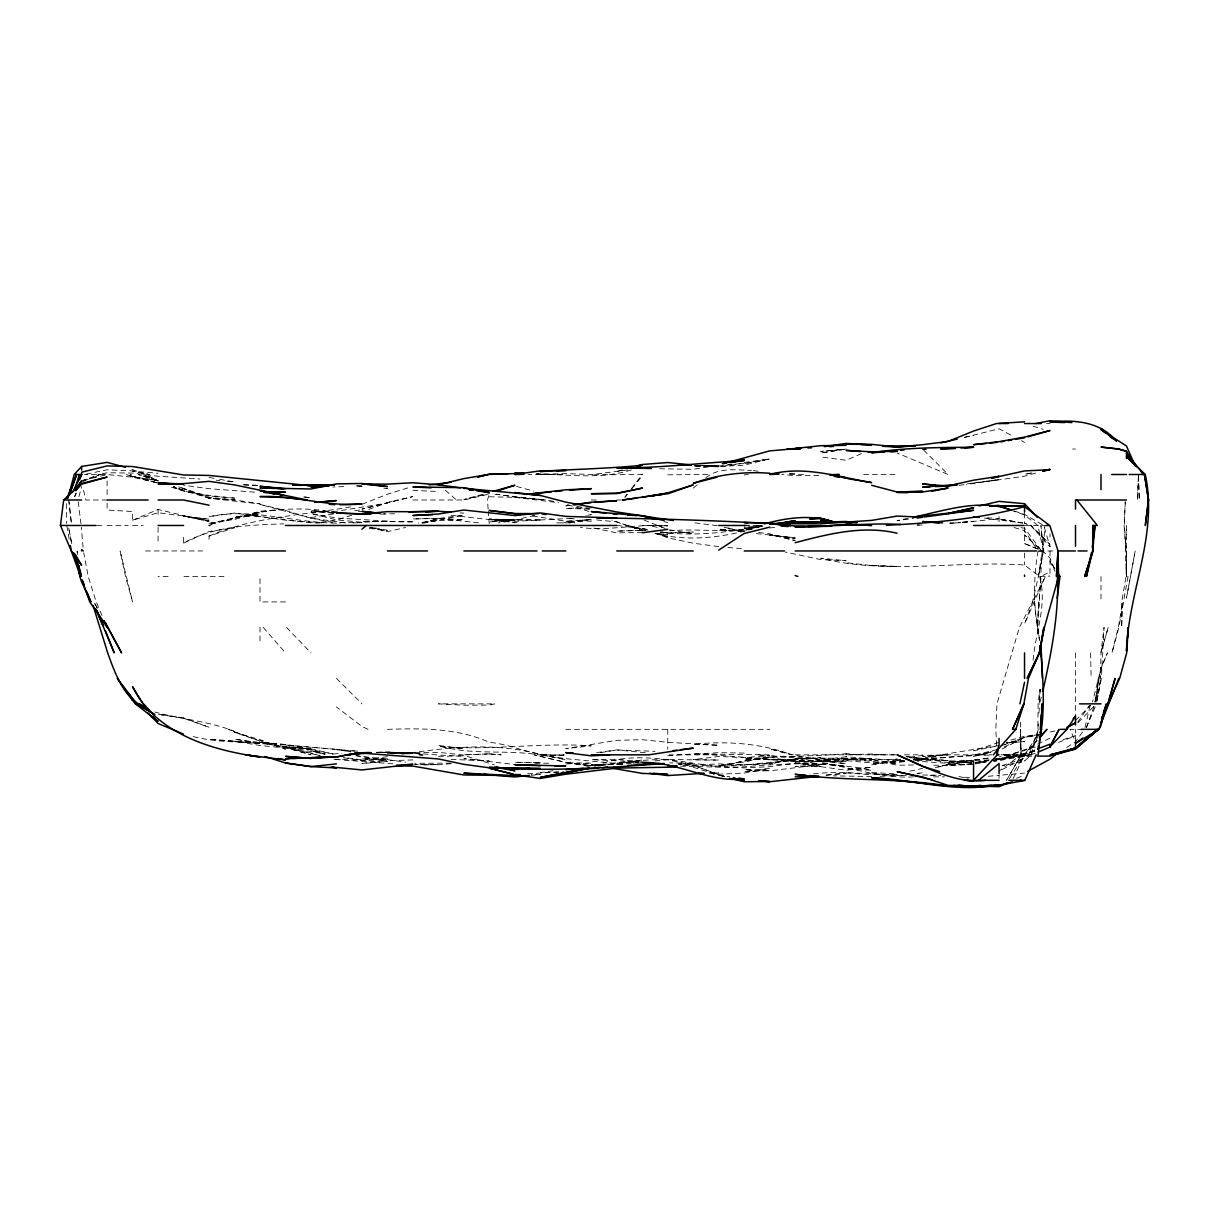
<?xml version="1.0" encoding="UTF-8"?>
<svg xmlns="http://www.w3.org/2000/svg" width="1209" height="1209" viewBox="0 0 1209 1209"><rect width="100%" height="100%" fill="white"/><g stroke="black" fill="none" stroke-linecap="round" stroke-linejoin="round"><path stroke-width="0.75" stroke-dasharray="5 3.75" d="M996.684 745.726L995.808 729.344L996.957 703.865L1019.383 627.411L1032.516 601.931L1038.395 576.436L1042.188 550.956L1037.745 627.411L1039.498 640.15C1033.755 610.651 1032.713 580.637 1038.078 550.956M1020.411 722.075L1021.091 754.839L1006.583 780.319L1021.091 754.839L1020.472 729.344L1020.97 754.839L999.057 771.085M1138.621 474.502L1137.352 499.997L1138.425 474.502L1139.286 499.997L1138.5 476.331M1038.652 601.931L1037.277 627.411L1041.055 576.436L1050.016 571.706M1038.244 723.889L1037.881 729.344L1038.093 703.865L1039.891 689.296M1038.954 712.962L1039.559 703.865M1040.118 689.296L1039.151 703.865L1040.344 689.296M1128.073 576.436L1118.854 627.411L1111.978 652.89L1118.295 627.411L1122.859 601.931L1121.65 627.411L1121.71 601.931L1126.093 576.436L1126.38 550.956L1126.471 576.436L1128.073 576.436L1126.471 574.441L1126.471 576.436L1125.277 550.956L1126.471 525.703L1126.471 576.436M1096.759 702.051L1100.991 678.385L1095.445 702.051M845.922 754.839L846.149 753.675L862.38 754.839M1033.121 660.174C1035.478 632.095 1047.583 604.53 1039.559 576.436L1024.537 565.026C956.44 560.205 887.874 575.212 820.654 558.15L846.149 560.749L820.654 559.586L785.14 551.999M1097.062 700.359L1101.414 678.385L1104.044 627.411L1100.991 652.89L1100.477 678.385L1100.991 667.262L1094.901 702.051L1100.991 667.942L1107.444 652.89L1100.991 668.411L1092.513 702.051M1084.987 727.531L1090.548 703.865M1040.027 702.051L1041.448 696.58M78.917 496.672L81.608 486.743M74.61 496.491L75.895 493M1086.302 727.652L1095.006 703.865M1086.392 727.652L1096.442 703.865M74.852 496.582L76.348 493.166M1013.082 778.626L1024.537 754.839L1040.677 730.856M1038.395 735.722L1028.511 754.839L1038.455 729.344L1031.171 754.839L1024.537 761.126L1002.699 765.781M1009.394 778.732L1024.537 754.839L1036.99 740.679M1077.657 722.287L1089.475 705.406M1082.539 732.095L1075.511 741.721L1066.293 747.782M624.902 497.156L627.063 494.33M631.415 488.663L642.266 474.502L591.307 474.865M625.023 497.156L627.32 494.315M631.929 488.648L642.266 475.908L642.266 474.502M1036.99 740.195L1024.537 753.736L1019.928 754.839L1024.537 753.963L1000.871 754.718M1078.096 722.665L1094.976 705.21M1075.511 720.519L1090.775 705.149M693.241 488.088L697.427 484.688M705.829 477.903C718.116 467.248 736.372 469.938 751.484 470.452M94.483 477.57L98.775 474.502L107.102 472.764L132.582 473.082L158.062 476.225L199.938 479.021M1002.231 748.945L1024.537 737.369L1039.105 734.316M1002.231 769.483L1024.537 758.179L1002.442 765.448M1050.016 738.11L1024.537 750.532L999.057 756.94M1004.15 746.89L1024.537 737.369L1039.105 734.845L1024.537 737.369L1004.15 744.744M183.556 537.34L183.556 543.098C213.827 526.036 249.719 525.084 283.662 523.86M183.556 543.098L209.036 531.537L234.516 527.728L209.036 536.071L209.036 542.267M861.443 453.662L846.149 460.266L820.654 456.926M1035.07 753.419L1024.537 755.746L1000.871 755.413M132.582 520.233L158.062 509.503L209.036 521.532L183.556 515.956L209.036 520.626L183.556 516.273L209.036 519.145L158.062 512.752L132.582 520.233L132.582 511.528L107.102 510.047L107.102 501.659M1016.588 778.324L1022.95 775.664M81.608 482.089L100.03 474.502L81.608 480.774M1058.51 742.417L1075.511 735.752L1060.217 740.528M1034.723 749.928L1024.537 753.736L1024.537 761.126M361.944 504.304L387.424 494.209L411.211 486.849M368.745 509.457L387.424 502.581L412.904 496.582L361.944 509.11L387.424 503.065L336.45 511.256L310.97 511.86L334.636 512.707M1000.75 745.968L1024.537 737.369M209.036 536.071C254.646 516.243 304.804 515.336 352.847 506.465M1034.723 750.97L1024.537 754.461L999.057 758.678L1017.766 754.839L993.586 760.703M999.057 742.341L973.562 750.804L999.057 745.59C970.434 749.58 941.932 755.096 913.49 759.297L973.562 755.595L991.894 752.134M351.743 515.2L336.45 520.036L316.441 522.893M594.692 766.158C643.218 745.726 694.389 769.453 744.215 766.884C786.893 763 829.374 761.474 871.629 770.299L846.149 769L871.629 767.352L846.149 770.239L795.174 763.03L820.654 766.536L795.174 766.476L820.654 764.662C787.104 755.308 752.875 767.639 718.72 765.675L769.695 756.713L744.215 761.987L718.72 765.584L769.695 763.604L744.215 764.904L718.72 763.892L680.501 765.917M422.712 522.998L438.399 518.525L463.878 515.125L423.83 523.029M482.572 494.3L463.878 499.513L489.358 493.589M1010.951 740.074L1024.537 736.266L1039.105 734.392M622.242 470.014L616.786 471.525L622.242 470.18M422.017 522.998L438.399 518.525L478.447 522.817M973.562 483.026L999.057 479.595L966.293 483.932M990.594 752.089L973.562 756.502L992.105 751.635M1035.569 473.097L1024.537 476.24L966.293 484.431M210.85 524.298C251.457 511.77 294.18 503.881 336.45 512.767M587.665 766.068L591.307 765.161L600.405 766.128M964.465 437.431L999.057 428.787L1013.384 436.449M210.85 524.313L260.011 511.724L285.49 509.155L260.011 511.226L234.516 518.404L210.85 523.029M935.343 767.564L948.083 764.39L973.562 761.504L948.083 764.677L935.343 767.7M387.424 502.581L397.912 499.997M758.98 525.477L744.215 529.104L760.778 526.595M83.436 480.321L107.102 474.548L84.554 474.502M631.355 469.878C606.102 478.069 579.443 475.802 553.39 474.502M964.465 437.356L973.562 435.195M897.108 758.844L871.629 764.889L900.75 760.023M423.83 522.893L438.399 519.447L418.374 523.044M1035.463 747.086C1020.744 749.081 1008.094 757.952 993.586 760.537L999.057 759.509L991.773 759.856M369.229 527.245L387.424 531.658L405.635 527.456M997.319 749.656L973.562 755.036L915.319 760.204M534.877 515.457L514.853 519.961L489.358 518.933L514.853 522.862M909.863 771.191L922.603 768.395M908.035 518.298L897.108 520.641L913.49 518.449M1050.016 732.034L1055.412 730.886M760.385 525.855C727.667 532.897 693.815 536.328 660.477 532.232L667.761 532.685L660.477 532.595M86.292 474.14L107.102 469.802L132.582 470.906L149.417 474.502L132.582 471.147L158.062 473.293M988.131 760.416L975.391 763.03L986.302 762.138M1031.821 472.9L1024.537 474.336L1031.821 473.006M975.391 762.743L993.586 759.237M627.713 469.969L592.652 474.502L565.812 473.626L528.061 474.578M975.391 763.967L986.302 762.018M571.283 518.344L514.853 521.336L489.358 519.402L514.853 520.278L498.471 522.953M587.665 515.306L591.307 514.626L585.836 515.336M1031.111 754.839L993.586 761.61M751.484 529.179L744.215 530.419L762.154 525.93C727.697 537.113 690.626 542.373 655.006 533.517M600.405 752.693L616.786 749.958L655.006 751.348M762.154 525.764L744.215 528.726L762.411 526.474M401.932 754.235C447.95 747.177 494.602 742.009 540.332 754.476L565.812 759.6L540.332 754.839L565.812 755.111M813.385 773.911C841.101 770.511 869.241 774.742 897.108 774.712M310.97 517.558L334.636 513.78M760.793 526.353C730.659 534.197 700.041 527.97 669.574 530.827M333.064 754.023L341.92 753.313M844.199 449.31L820.654 453.058L844.32 449.31L820.654 451.441L846.149 449.038M569.454 522.893L587.665 520.006M716.907 465.571L693.241 469.273L658.648 468.775M667.761 474.82L710.015 474.502M209.036 523.376L234.516 519.417L260.011 512.707L234.516 517.376L260.011 514.777L234.516 516.923C264.529 513.266 293.696 523.724 323.71 522.893M354.66 510.742L361.944 509.639M667.761 755.716L693.241 753.902L769.695 754.839M744.215 463.198L718.72 466.931L693.241 465.782L709.623 465.465M553.072 770.753L540.332 772.627L563.998 771.826M585.836 766.098L602.218 765.524M948.083 763.302L989.944 757.937L948.083 763.302L917.132 761.186M744.215 462.442L769.695 459.012L744.215 463.606L769.695 458.755L744.215 465.163L718.72 466.508L693.241 465.964L718.72 465.601M909.863 757.121L922.603 755.413L948.083 754.839L922.603 756.668L945.408 754.839L922.603 758.859L913.49 759.207M596.762 752.572L616.786 749.943L645.787 752.739M422.017 522.862L438.399 520.747L463.878 519.749L438.399 518.344L412.904 518.948L438.399 518.495M959.009 485.338L964.465 484.658M727.818 464.468L731.46 464.014M591.307 519.432L562.17 522.983M902.579 775.317L878.913 776.39M917.132 773.503L922.603 772.823L917.132 773.352M387.424 756.728L361.944 759.781L343.734 757.423M633.168 763.075L642.266 761.987L591.307 759.675L616.786 759.222L638.624 761.594M740.573 463.606L718.72 466.039L702.338 465.435M769.695 527.97L774.969 527.396M826.125 775.332L846.149 773.14L824.296 775.196M904.392 761.64C859.523 768.017 814.08 749.323 769.695 763.982L795.174 759.161L820.654 757.62L795.174 759.645L769.695 763.423L795.174 759.161L820.654 758.088L846.149 758.375L820.654 761.111L846.149 763.771L795.174 755.413L769.695 748.87L791.925 754.839C760.325 743.051 726.579 740.921 693.241 744.245L718.72 745.273L667.761 742.326L642.266 739.696L616.786 740.316L565.812 748.658L591.307 745.817C540.272 742.281 489.313 751.031 438.399 746.376L463.878 748.779L438.399 745.439C471.208 755.791 505.422 749.308 538.7 754.839L563.998 755.111M917.132 760.265L948.083 760.476L922.603 758.648L948.083 762.531L971.749 760.763L948.083 761.322L973.562 763.393M744.215 474.941L748.371 474.502M527.592 773.79L560.356 771.931M531.235 775.317L540.332 774.395L531.235 774.667M949.911 523.512L960.823 522.469M962.651 522.303L973.562 521.26L962.651 522.107M1002.699 775.014L1024.537 773.065M451.138 763.635L438.399 764.783L414.732 764.587L438.399 764.345L423.83 765.01M655.006 760.899L667.761 759.796L693.241 765.237L718.72 774.606L693.241 765.357L678.672 763.937L718.72 766.521L744.215 760.869L769.695 757.605L744.215 758.829L820.654 761.534L871.629 758.496L795.174 761.322L713.522 754.839L669.242 754.839M988.131 776.269L999.057 775.347M953.538 522.817L949.911 523.104L960.823 522.696M605.86 764.889C581.544 768.244 557.591 760.234 534.121 754.839L565.812 762.35L591.307 765.66L638.624 762.622L616.786 762.924L622.242 763.287M607.689 764.738L622.242 763.725M618.6 764.723L622.242 764.466M678.672 764.3L693.241 763.257L669.574 762.894M904.392 760.99L871.629 763.62L904.392 760.461M589.478 519.568L565.812 521.23L531.235 515.699M534.877 763.136L549.43 763.211M343.734 486.562L332.823 487.061M356.489 485.731L361.944 485.368M1006.326 742.9L1024.537 741.691L1006.326 742.16M762.411 526.006L744.215 527.094L755.126 527.472M394.708 513.825L383.782 513.825M451.138 763.151L414.732 763.272M973.562 764.315L948.083 765.614L929.887 765.01M358.302 511.513L361.944 511.362M962.651 522.62L999.057 518.616L984.489 517.588M438.399 756.35L463.878 755.927C434.681 755.927 405.756 751.197 376.498 752.406M913.49 760.068L922.603 759.69L913.49 759.811M789.719 473.701L795.174 473.475L789.719 473.52M900.75 759.72L846.149 759.01L795.174 761.322L820.654 761.534M973.562 760.476L948.083 761.519L973.562 763.091L906.221 756.758M376.498 752.285L387.424 751.862L412.904 753.615L389.253 753.403L412.904 752.769L423.906 754.839L412.904 752.905L376.498 752.557M412.904 759.902L387.424 760.809L354.705 755.519M636.811 763.211L642.266 763.015M556.714 522.893L574.925 522.877M642.266 530.252L616.786 531.114L645.908 530.343M975.391 760.416L989.944 759.917M565.812 763.892L591.307 763.166L565.812 762.698L591.307 765.66L642.266 760.038L616.786 764.028L591.307 764.677L602.218 764.753M380.14 752.618L438.399 752.361L462.337 754.839L494.466 764.919M352.847 522.908L361.944 522.711L336.45 522.59M709.623 773.201L718.72 773.004L709.623 772.883M536.69 474.079L555.173 474.502L536.69 473.883M642.266 532.353L616.786 532.897L591.307 527.517M922.603 449.023L926.245 448.947L922.603 449.023L948.083 474.502L897.108 452.982M591.307 507.84L565.812 508.309L591.307 509.291L584.023 507.795M917.132 525.099L922.603 524.993L917.132 524.948M913.49 764.934L897.108 765.237L871.629 759.433L897.108 763.71L846.149 759.101L871.629 758.587L904.392 761.232M1039.105 551.138L1054.928 550.956M929.887 775.513L940.798 775.377M818.841 475.454L795.174 475.711L781.921 474.502M1031.821 756.199L995.415 758.874L1025.156 754.839M906.221 775.74L871.629 773.851L897.108 775.271M380.14 514.097L387.424 514.052M769.695 759.796L795.174 759.645L744.215 759.282C778.188 756.245 812.191 756.441 846.149 753.675L846.149 754.839L871.629 753.963L883.447 754.839M913.49 776.903C881.845 778.792 851.604 767.383 820.654 762.743L846.149 766.4L795.174 761.942L757.786 754.839L769.695 755.534L744.215 757.665L718.72 756.441L693.241 759.645L718.72 760.038C684.717 760.537 650.215 756.849 616.786 764.028L622.242 764.677M1046.556 423.543L1050.016 423.543M1072.655 449.023L1075.511 449.023M540.332 474.502L565.812 474.502M789.749 474.502L806.101 474.502M863.634 474.502L897.108 474.502M107.102 499.997L85.869 499.997L82.892 487.408M412.904 499.997L463.878 499.997L489.358 494.013L487.454 499.997L488.134 509.095M591.307 499.997L598.576 499.997M616.786 499.997L621.245 499.997M96.584 525.477L102.674 525.477M107.102 525.477L128.26 525.477M132.582 525.477L143.161 525.477M744.215 525.477L759.161 525.477M1024.537 525.477L1044.833 525.477L1043.291 550.956L1040.919 525.477L1043.458 550.956L1038.501 576.436L1043.458 550.956L1037.881 525.477L1024.537 514.943L1012.643 510.742M145.503 550.956L202.613 550.956M1038.168 550.956L1042.445 550.956L1024.537 534.907L1041.614 550.956L1024.537 528.212L1019.293 527.381M183.964 576.436L226.854 576.436M1039.559 576.436L1050.016 576.073M285.49 601.931L260.011 601.931L260.011 576.436M387.424 729.344C421.881 728.241 457.244 727.924 489.358 742.341C514.883 744.593 537.869 759.056 563.998 754.839M565.812 729.344L769.695 729.344M1082.75 729.344L1070.071 729.344L1075.511 741.721L1075.511 729.344M795.174 754.839L897.108 754.839L871.629 754.839M904.392 754.839L922.603 754.839M945.619 754.839L991.773 754.839M1000.871 754.839L1034.541 754.839M933.514 776.843L944.441 776.843M922.603 449.567L926.245 449.597M657.228 527.305L648.447 525.477L667.761 525.87C638.579 523.301 609.381 531.416 580.38 527.472M922.603 775.014L937.156 775.165M642.266 525.477L667.761 525.87M744.215 753.071L718.72 752.678L693.241 754.174L718.72 754.839M871.629 776.541L833.409 775.83M489.358 496.778L514.853 497.337L545.244 499.755M387.424 753.373L412.904 753.917M975.315 754.839L991.743 755.217M744.215 530.811L718.72 530.192L744.215 531.325L718.72 529.089L744.215 531.764L726.005 527.562M964.465 777.266L971.749 777.447M871.629 565.525L897.108 566.432L871.629 565.54L846.149 562.699M243.629 484.688L258.182 485.277M680.501 766.098L744.215 767.896L769.695 766.733L795.174 763.242L820.654 764.692L769.695 770.828L744.215 769.634L769.695 770.617L744.215 771.569L769.695 768.41L744.215 773.08L713.265 774.455M536.69 473.852L540.332 474.004M412.904 490.31L438.399 491.534M168.081 576.436L158.062 576.436M698.696 465.45L718.72 466.508L704.167 465.51M354.66 751.046L285.49 745.046L336.45 749.338L351.018 751.786L336.45 749.64L360.116 751.348M254.54 492.154L209.036 488.678L183.556 485.232M871.629 772.46L897.108 773.987M243.629 484.915L258.182 485.837M451.138 759.373L489.358 761.05L463.878 758.678L514.853 764.496M451.138 515.291L518.495 522.862M744.215 525.023L750.23 525.477M460.236 512.873L463.878 513.145M336.45 512.495L310.97 510.485L336.45 513.765M846.149 772.808L871.629 774.833M392.88 763.816L332.838 759.222L387.424 761.504L361.944 763.514L387.424 759.645L405.635 762.199M727.818 547.42L744.215 548.871M325.372 753.963L310.97 750.487L324.994 754.356C296.129 743.762 264.983 742.205 234.516 741.54L260.011 742.704L234.516 739.047C267.098 745.726 300.482 746.573 332.823 754.023M310.97 749.701C272.403 737.958 231.191 746.618 192.654 736.402M596.762 519.961L616.786 521.865L642.266 530.6M216.32 480.2L219.962 480.562M227.232 481.273L234.516 481.983L218.134 479.051M285.49 744.699L209.036 739.228L260.011 743.595L234.516 741.223L260.011 745.5L285.49 748.023L310.97 749.051L285.49 747.117L260.011 742.296L285.49 747.328L310.97 754.839L260.011 740.497L285.49 749.217L260.011 739.666L234.516 732.367L260.011 741.147L228.486 729.344L234.516 731.43C209.036 721.108 181.033 719.415 154.903 712.041M369.229 528.454L387.424 530.267L372.871 527.532M514.853 497.337L558.543 502.702M108.916 474.729L132.582 477.207L158.062 482.965L132.582 476.331L158.062 483.162M909.863 757.65L922.603 758.995L906.221 756.335M345.562 522.923L310.97 518.147L260.011 504.455L285.49 510.47L310.97 518.147L336.45 523.27M303.686 496.975L310.97 497.776L303.686 496.839M753.313 470.649L760.597 471.45M984.489 518.087L1020.895 522.802M758.768 532.519L769.695 533.804L795.174 540.665L769.695 534.393L795.174 538.866L769.695 535.119L795.174 537.748L755.126 533.456M695.039 522.862L718.72 525.885M383.782 488.088L387.424 488.542L383.782 488.028M569.454 518.283L574.925 518.993M582.194 519.93L591.307 521.094L565.812 521.23L573.021 522.923M617.376 525.477L642.266 528.771L627.773 525.477L642.266 531.053M718.72 546.619L693.241 543.204L667.761 537.793L655.867 533.275M343.734 757.816L361.944 760.295L387.424 758.904L361.944 758.829L387.424 759.479L356.519 755.731M321.896 522.847L285.49 520.157L234.516 513.024L209.036 516.681C252.575 507.176 296.281 523.829 340.107 523.044M494.829 494.254L545.244 499.997L514.853 497.126L496.642 494.149M658.648 533.517L667.761 534.862L658.648 533.335M693.241 767.292L718.72 775.135L729.647 776.752M540.332 754.839L565.812 758.708L622.242 764.043M158.062 480.759L142.435 474.502L158.062 480.729L132.582 476.618L126.053 474.502L132.582 476.618L158.062 480.774L145.533 474.502L128.94 468.246M1022.723 522.983L999.057 518.933L1022.723 523.029M662.29 532.051L667.761 533.003L693.241 532.036L667.761 533.109L660.477 531.824M669.574 529.829L693.241 533.94M209.036 477.419L216.32 478.734M419.463 755.141L422.908 755.761M548.599 500.33L557.213 502.052M718.72 775.135L726.005 776.616L718.72 775.12L724.07 776.692M576.738 506.299L582.194 507.417M959.009 776.526L968.107 778.415M724.191 527.26L744.215 531.764M332.823 753.978L310.97 748.824L285.49 746.799L324.465 754.023M664.119 521.608L667.761 522.545M370.997 527.381L387.424 531.658M516.545 486.396L533.532 491.111M1014.034 527.517L1024.537 530.585L1035.992 547.828M645.666 530.539L626.322 525.477L611.694 520.082M655.867 533.532L667.761 537.023L657.56 533.471M183.556 488.376L178.448 486.849L209.036 498.274L260.011 503.896L234.516 499.876L209.036 498.274L183.556 488.481L209.036 497.171L234.516 499.997L209.036 497.972L169.955 486.849M1033.03 426.173L1043.231 429.346M567.52 504.591L591.307 512.208M1014.336 511.029L1024.537 514.414L1043.775 525.477L1050.016 546.831L1030.733 525.477L1024.537 523.301L1030.733 525.477L1050.016 544.428L1030.733 525.477M647.374 529.905L642.266 528.121L647.374 530.056M643.989 520.036L666.083 528.832M657.726 525.477L666.083 528.847M1024.537 527.184L1024.537 543.566L1042.626 550.956L1050.016 558.135L1054.837 569.787M1024.537 543.566L1042.445 550.956M368.02 729.344L361.944 726.458L336.45 706.933M1021.348 440.711L1024.537 442.403M445.365 490.234L456.534 499.997M336.45 678.385L361.944 703.865M286.518 627.411L310.97 652.89M132.582 477.207L130.088 474.502L132.582 474.502L132.582 476.361M263.23 627.411L285.49 652.89M1055.004 568.88L1050.016 561.324L1055.079 571.404M97.445 608.278L93.939 601.931L97.234 608.293M101.994 615.517L96.176 601.931L88.212 576.436L83.723 552.785M66.782 525.477L69.684 541.859M1039.559 640.15L1034.133 601.931M78.237 501.811L80.958 523.648M68.656 499.997L71.407 523.648L69.14 501.811M83.058 547.299L81.32 527.245M488.27 510.908L489.222 523.648M66.283 503.624L66.737 523.648M1090.624 652.89L1091.122 678.385M1100.991 576.436L1100.991 601.931M1075.511 652.89L1075.511 714.791M1050.016 533.985L1050.016 537.008M1050.016 545.984L1050.016 546.831M1050.016 550.956L1050.016 575.242M1024.537 512.964L1024.537 523.391M1024.537 553.012L1024.537 565.026M999.057 516.651L999.057 523.059M999.057 774.742L999.057 778.384M667.761 729.344L667.761 749.368M260.011 627.123L260.011 641.435M158.062 509.503L158.062 517.89M158.062 527.351L158.062 544.518M107.102 480.895L107.102 497.715M1125.292 501.811L1124.249 525.477L1126.047 550.956L1124.083 525.477L1125.277 501.811M1098.286 678.385L1096.563 702.051L1098.361 678.385M1135.191 550.956L1126.471 598.107L1135.191 550.956M1100.991 652.361L1108.2 627.411L1100.991 652.361M1032.698 601.931L1024.537 623.965L1045.332 576.436L1032.698 601.931M1034.723 751.076L1024.537 754.129L1034.723 751.152M494.798 703.865L489.358 705.089L463.878 705.195L438.399 703.865L494.798 703.865M1024.431 754.839L999.057 759.796L1024.431 754.839M569.454 505.347L565.812 505.876L569.454 505.407M846.149 756.713L820.654 759.902L795.174 756.834L769.695 755.897L795.174 757.907L820.654 761.882L846.149 761.625L820.654 761.096L846.149 758.119L871.629 760.159L846.149 759.766L871.629 758.92L846.149 756.713M988.131 760.824L975.391 762.365L988.131 760.884M999.057 759.509L995.415 759.947L999.057 759.615M514.853 520.218L489.358 521.925L514.853 520.278M387.424 521.139L361.944 522.258L336.45 519.84L310.97 513.568L336.45 517.996L387.424 521.139M489.358 753.902L463.878 754.839L489.358 753.932L501.161 754.839L489.358 753.902M971.749 764.36L948.083 764.995L971.749 764.375M412.904 521.85L361.944 521.381L412.904 521.85M540.332 519.976L489.358 519.794L540.332 519.976M540.332 762.758L514.853 762.229L540.332 762.834M361.944 486.623L356.489 486.245L361.944 486.623M234.516 498.123L209.036 495.962L183.556 491.066L173.355 486.94L183.556 491.05L209.036 495.403L234.516 498.123M183.556 717.859L158.062 714.277L183.556 718.267L209.036 727.259L183.556 717.859M645.908 529.24L642.266 528.605L645.908 529.255M310.97 753.041L285.49 747.011L320.158 755.806L310.97 753.041M158.062 480.91L138.174 474.502L158.062 481.016M183.556 490.31L173.355 486.592L183.556 490.31M132.582 601.931L125.524 576.436L120.099 550.956L132.582 601.931M71.769 543.672L68.565 527.29L71.709 543.672M77.527 554.599L77.119 550.956L77.497 554.599"/><path stroke-width="1.5" d="M1076.887 499.997L1097.364 525.477L1092.74 525.477L1092.709 550.956L1086.483 576.436L1091.44 552.785M1041.312 656.532L1040.36 645.621L1041.266 652.89M1057.286 585.549L1057.603 576.436L1059.976 576.436L1057.18 598.289M1040.314 729.344L1041.221 714.791M1041.553 709.32L1041.901 703.865L1041.13 729.344L1038.093 754.839M1127.151 641.964L1126.471 651.047C1128.435 591.428 1158.358 534.771 1145.255 474.502L1126.471 456.428L1135.115 465.465M1127.423 638.322L1128.239 627.411L1126.697 652.89L1119.67 678.385L1101.671 718.342L1107.958 703.865L1115.106 678.385L1107.867 703.865L1100.991 722.861L1104.875 709.048M80.519 576.436L71.301 550.956L60.45 525.477L63.669 499.997L81.608 483.524L107.102 477.071L81.608 484.144L75.804 490.748M1092.286 547.314L1092.966 541.859M1093.435 538.217L1095.037 525.477L1092.709 550.956L1084.7 576.436L1093.072 550.956L1092.74 525.477M998.558 746.285L997.304 754.839L973.562 780.319L999.057 780.319M1037.79 749.368L1038.516 745.726M1039.241 742.084C1045.951 710.439 1042.793 677.569 1040.344 645.621M1019.912 703.865L1024.537 682.254M1042.853 691.125C1051.256 653.555 1058.782 615.079 1057.603 576.436M68.006 498.168L74.217 474.502L81.608 466.462L107.102 462.367L125.298 467.263M74.671 489.796L79.401 474.502M993.239 754.839L1015.802 729.344L1023.872 703.865L1028.496 678.385L1039.317 652.89L1044.425 627.411L1058.6 576.436L1057.951 550.956L1056.454 576.436L1058.071 550.956L1050.016 526.142M1103.333 712.811L1106.265 703.865L1100.991 725.521L1099.041 729.344L1075.511 743.384L1075.511 748.703L1050.016 754.839L1075.511 747.948L1098.785 729.344L1100.447 724.962M1100.991 723.496L1118.763 678.385M79.598 479.595L81.608 474.502L76.56 474.502L66.888 498.289M1024.839 780.319L1036.128 754.839M1012.538 729.344L1023.872 703.865L1012.538 729.344L1015.802 729.344M72.706 492.033L81.608 474.502M1038.395 751.998L1050.016 747.056L1059.084 729.344L1050.016 746.467M1040.042 732.533L1041.69 729.344M1050.016 746.678L1066.958 729.344L1075.511 716.106L1075.511 724.947M75.774 489.675L81.608 480.85L75.17 489.675M1039.483 737.838L1046.964 729.344L1039.483 737.475M1073.169 718.766L1075.511 716.106M1075.511 748.703L1097.168 729.344L1079.561 744.457M361.944 529.194L366.282 525.477M978.549 780.319L999.057 763.529L999.057 773.624M1075.511 747.948L1098.392 729.344L1075.511 749.187L1054.097 754.839L1075.511 747.948L1050.016 756.048L1037.277 756.154M1055.563 754.839L1050.016 759.192L1027.726 771.327M1075.511 743.384L1082.871 737.989M718.72 550.08L744.215 533.486L769.695 527.154M1066.746 727.742L1075.511 722.891L1067.441 726.926M1007.309 782.691L999.057 786.666L986.302 786.379M1038.123 748.658L1050.016 744.215L1050.016 747.056M667.761 493.831L693.241 484.885L667.761 492.879L642.266 497.383M496.158 491.368L514.853 485.262L492.758 491.443M1012.16 781.875L999.057 786.016L969.92 786.349M723.813 463.5L769.695 450.881L800.63 448.237L786.953 449.023M764.33 523.89C786.636 517.754 811.027 514.263 833.409 521.85M1027.937 436.812L1050.016 430.525L1024.537 437.069L999.057 441.663L973.562 444.67L986.302 443.431M636.811 466.009L642.266 464.498L667.761 462.533L691.412 464.906M991.773 478.144L1024.537 470.921L1050.016 469.712L1042.732 471.026M991.773 478.235L999.057 476.286L973.562 480.185L948.083 485.927L957.18 484.975M1044.606 470.739L1050.016 469.334L1042.732 470.754M716.907 477.238L693.241 483.328C717.753 474.502 743.747 471.298 769.695 473.263M361.944 483.963L387.424 484.129L412.904 482.739L438.399 484.824L463.878 478.598L488.36 474.502L477.872 477.026M477.57 477.026L489.358 474.155L507.568 473.837M638.624 466.145L642.266 465.238C608.339 468.684 574.305 469.077 540.332 471.525L549.43 471.162M957.18 439.094L940.798 442.917M795.174 542.705C828.437 533.955 862.682 525.129 897.108 533.229M565.812 773.125L589.478 768.153L540.332 777.402L585.836 768.471M979.033 505.997L999.057 501.372L1024.537 503.7L1037.216 517.316M913.49 517.135C945.136 510.636 979.154 498.335 1010.951 509.896M1017.933 781.059L1021.363 780.319L1017.933 780.984M292.774 758.436L336.45 756.97L360.237 752.648M336.45 756.97L346.771 754.839L371.042 752.859M1045.755 525.477L1049.714 525.477L1024.537 506.647C979.275 519.069 933.016 522.893 886.363 525.326M1035.841 423.543L1050.016 420.702L1071.869 422.606M931.701 491.277L948.083 488.088L922.603 491.987L897.108 492.411L908.035 492.683M722.362 463.727L726.005 463.047M729.647 462.382L744.215 459.692L731.46 462.352L744.215 460.508C701.734 462.851 659.389 468.231 616.786 467.838L651.379 468.518M775.15 524.207L795.174 520.641L775.15 524.086M1000.871 441.874L1004.513 441.24M1008.155 440.62L1011.797 439.985M1015.439 439.351L1024.537 437.779M1024.537 780.546L999.057 785.094L973.562 786.243L948.083 785.366L922.603 777.039L897.108 771.629L932.29 779.82M649.55 496.219L667.761 493.317L622.454 499.997L636.871 498.093M824.296 446.635L846.149 443.416L871.629 444.882L860.702 444.61M924.417 516.984L973.562 510.304L913.49 517.074M451.138 482.27L429.301 484.915M573.096 504.818L591.307 502.203L616.786 500.753L594.949 502.339M995.415 785.2C954.218 792.953 912.931 779.201 871.629 777.735L948.083 786.046C897.32 777.463 845.998 781.498 795.174 774.349L806.101 775.241M649.55 496.37L655.006 495.614M658.648 495.101L662.29 494.602M598.576 768.304L565.812 769.634M602.218 767.806L607.689 767.035M642.266 532.776L667.761 529.346M917.132 517.966L922.603 517.24L897.108 516.077L871.629 520.384L820.654 523.829L769.695 523.678L774.924 524.132M574.925 504.697L591.307 502.596M980.847 785.321L973.562 786.243L957.18 785.291M673.217 750.593L676.859 750.139M680.501 749.686L693.241 748.099L648.795 754.839L605.724 754.839M791.532 522.787L795.174 522.333L789.719 522.908M361.944 753.086L346.62 754.839L361.944 753.116L438.399 758.935L463.878 764.345L489.358 767.806L540.332 768.516L509.382 768.304M518.495 769.453L489.358 767.322L503.926 768.047M522.137 769.045L529.406 768.259M795.174 448.433L820.654 445.698L846.149 445.335M900.629 450.322L904.151 449.944M778.792 524.056L782.435 523.678M336.45 763.876L310.97 766.582L285.49 762.985L265.103 756.471M520.308 774.531L514.853 775.075L520.308 775.211M529.406 775.498L514.853 776.949L483.902 774.319M551.259 491.897L525.764 494.421L565.812 489.796L591.307 488.663L569.454 490.204M554.901 491.534L562.17 490.824M989.944 443.068L997.229 442.358M318.254 502.324L336.45 500.571L314.612 502.355M409.262 511.966L438.399 511.211L451.138 512.178M769.695 524.101L795.174 521.744L820.654 522.001L795.174 522.862L846.149 521.472L857.06 522.832M409.262 512.072L412.904 511.739L387.424 511.619L361.944 514.052L336.45 513.039L371.042 514.142M957.18 484.492L922.603 487.151L929.887 486.834M829.767 446.71L833.409 446.408M977.204 786.454L973.562 786.757L979.033 786.454M984.489 785.865L991.773 785.276M1024.537 506.027L989.944 505.997L1024.537 506.027L1024.537 503.7M660.477 763.499L627.713 765.388M573.096 769.105L584.023 768.304M989.944 505.982L999.057 505.317M596.762 518.026C654.386 518.374 712.101 520.55 769.695 523.421C813.022 530.298 857.075 522.061 900.75 524.434M829.767 525.477L846.149 524.283L871.629 525.477L846.149 524.298M939.589 771.554L922.603 766.415L897.108 754.839C925.127 766.37 954.203 784.203 985.637 780.319M955.367 448.524L940.798 449.023M964.465 447.904L973.562 447.27C939.393 447.526 905.496 447.436 871.629 452.786L884.368 452.03M289.132 758.602L285.49 758.768L336.45 756.743L310.97 757.62M310.97 758.421L285.49 756.381L310.97 758.406L336.45 756.743M425.659 512.011L438.399 511.211L412.904 511.619M329.18 486.033L310.97 487.121L320.068 487.091M915.319 445.925L897.108 446.998L882.555 446.317M891.653 451.607L897.108 451.289L871.629 451.788L846.149 450.413L860.702 451.531M514.853 472.931L523.95 473.323L489.358 474.366L507.568 473.898M396.522 765.221L412.904 764.284L361.944 769.937L330.994 766.959M984.489 786.137L999.057 785.321L973.562 787.361L953.538 785.321M955.367 448.191L940.798 448.69M960.823 447.904L973.562 447.27M829.948 474.971L839.227 474.502L829.948 474.699M1024.537 421.835L996.503 423.543L973.562 431.039L948.083 441.436L922.603 444.7L897.108 446.998L871.629 444.353L846.149 444.247M432.928 514.626L412.904 515.518L438.399 514.021L463.878 510.017L514.853 515.593L540.332 512.918L565.812 516.379L616.786 517.981L607.689 518.057M795.174 526.958L831.58 526.263M882.555 451.909L867.986 452.09M889.839 451.592L897.108 451.289M935.343 486.607L948.083 486.063L922.603 483.993L935.343 485.353M556.714 470.875L565.812 470.497L540.332 470.8L514.853 474.502L523.95 474.321M778.792 474.14L769.695 474.502C803.668 465.193 838.109 476.89 871.629 482.618L847.962 478.704M673.217 766.204L676.859 766.068L667.761 765.599L676.859 766.158M340.092 504.773L361.944 503.911C327.684 507.251 294.392 494.829 260.011 496.597L285.49 497.624L307.162 499.997L234.516 484.9L209.036 481.348L183.556 483.645L158.062 483.872L181.728 484.22M369.229 752.572L354.66 752.95M807.914 447.965L811.556 447.829M664.119 763.468C611.452 767.73 558.467 770.798 505.74 768.456M915.319 445.743L882.555 446.045M310.97 485.58L334.636 484.854L292.774 485.005M676.859 767.05L616.786 768.093L565.812 774.198L540.332 778.445L514.853 774.788L489.358 768.183L513.024 774.047M897.108 491.972L922.603 491.353L897.108 491.987L871.629 485.293M704.167 773.307L667.761 775.558L649.55 773.261M804.272 526.595L795.174 526.761L820.654 526.293L807.914 526.519M795.174 776.873L818.841 776.48M263.638 492.441L285.49 492.184L263.638 491.731M913.49 517.376L922.603 517.256M371.042 752.618L361.944 752.739L371.042 753.041M778.792 473.611L769.695 473.686L778.43 474.276M857.06 522.379L846.149 522.439L851.604 522.923M678.672 464.83L691.412 464.755M999.057 423.543L1008.155 423.543M1024.537 423.543L1041.357 423.543M1111.706 474.502L1126.471 474.502M1129.312 474.502L1145.255 474.502M63.669 499.997L81.608 499.997M107.102 499.997L148.163 499.997M158.062 499.997L183.556 499.997L209.036 505.181M1126.471 499.997L1075.511 499.997L1075.511 509.14M60.45 525.477L95.889 525.477M158.062 525.477L183.556 525.477M209.036 525.477L210.109 525.477M285.49 525.477L616.786 525.477M718.72 525.477L744.215 525.477M973.562 525.477L1023.917 525.477M234.516 550.956L285.49 550.956M387.424 550.956L427.487 550.956M463.878 550.956L536.962 550.956M542.191 550.956L565.812 550.956M616.786 550.956L693.241 550.956M744.215 550.956L784.46 550.956M795.174 550.956L1036.566 550.956M1058.192 550.956L1075.511 550.956M1078.02 550.956L1087.027 550.956M1079.577 703.865L1100.991 703.865M1060.444 729.344L1066.958 729.344M1081.118 729.344L1099.041 729.344M591.307 754.839L609.789 754.839L591.307 755.806L565.812 752.678L573.096 752.859M999.057 754.839L997.183 754.839L996.881 749.368M965.477 780.319L964.389 780.319L973.562 780.546M1008.79 780.319L1024.537 780.319M538.519 513.644L514.853 513.508L489.358 510.47L520.308 514.46M554.901 765.902L565.812 766.007L514.853 764.677L540.332 765.75M613.144 767.821L616.786 767.866L613.144 767.473M396.522 765.871L412.904 766.098L463.878 774.969L514.853 775.574L463.878 773.186L480.26 774.123M653.192 762.879L642.266 762.547C677.463 761.232 708.897 783.084 744.215 778.913L738.744 778.097M1064.585 422.561L1050.016 422.077C1073.396 419.447 1100.024 421.246 1116.088 440.877M292.774 485.051L301.872 485.413M307.328 485.61L310.97 485.761L209.036 475.439L183.556 474.971L132.582 466.523L107.102 465.918L81.608 472.205L81.608 474.956M523.95 775.574L529.406 775.83M514.853 774.485L520.308 774.757M431.114 487.877L412.904 486.925L463.878 487.711L489.358 492.562L476.618 490.748M673.217 520.505L616.786 511.966L565.812 502.113L540.332 495.448L463.878 488.285M627.713 515.094L636.811 515.639M781.044 526.111L788.117 526.535M613.144 768.365L642.266 773.397L667.761 774.395L653.192 773.216M183.556 484.235L158.062 482.633L172.63 484.114M942.627 522.893L922.603 521.563L938.985 522.938M979.033 517.195L973.562 516.817L979.033 517.452M809.743 775.543L818.841 776.299L769.695 781.739L758.436 780.787L769.695 781.543L744.215 781.739L729.405 778.248M778.415 524.434L790.641 525.477L769.695 523.013L744.215 522.575L747.842 522.983M329.18 504.259L334.636 504.742M698.696 773.14L704.167 773.639M367.4 484.522L387.424 486.562L361.944 483.464L336.45 483.902L310.97 488.98L260.011 487.983L285.49 488.693L260.011 486.32L272.75 487.741M380.14 513.281L361.944 511.362L378.326 513.205M940.798 485.942L948.083 486.713M959.009 785.155L966.293 785.956M276.393 488.149L283.662 488.95M605.86 513.221L591.307 511.558L642.266 515.79L664.119 520.565M613.144 514.037L616.786 514.46M514.853 492.531L540.332 495.448M835.223 476.603L838.865 477.026M842.507 477.464L846.149 477.887L830.432 474.85L839.152 476.845M966.535 780.319L973.562 781.195M438.399 484.824L460.236 487.786M285.49 762.985L310.97 766.582L336.45 767.972L332.823 767.231M469.334 489.721L472.976 490.234M263.638 492.199L267.28 492.728M270.922 493.272L274.564 493.816M278.206 494.36L283.662 495.161L260.011 490.733L274.564 493.967M496.642 767.065L500.284 767.624M469.334 489.796L472.976 490.37M542.146 513.946L545.788 514.55M494.829 767.005L514.853 770.813L506.359 768.35M826.125 521.517L820.654 520.429L825.928 521.593M278.206 758.496L285.49 759.962L245.714 754.839L260.011 757C211.651 750.245 155.885 733.742 132.582 686.757L142.994 703.865L145.73 706.011M642.266 515.956L655.006 519.25M832.548 521.668L820.654 518.329L809.743 518.933L820.654 518.253L832.548 521.623M795.174 575.544L797.864 576.436M999.057 505.936L1009.243 509.533M183.556 734.09L158.062 723.481L148.027 713.023M146.984 708.323C124.164 700.026 115.233 673.73 107.677 652.89L93.033 605.331M153.422 713.794L136.36 703.865L132.582 700.374L117.303 678.385L136.587 703.865L149.81 710.56M148.647 709.305L139.231 703.865L148.647 709.789M154.873 714.564L137.312 703.865L132.582 698.908M1109.484 435.376L1100.991 428.56L1100.991 429.633L1126.471 446L1135.266 466.009M1100.991 429.633L1105.479 433.049M1109.983 436.479L1112.975 438.761M83.285 550.956L81.608 549.627L81.608 550.956M1112.31 437.643L1116.557 441.058M1100.991 428.56L1112.628 438.187M152.697 716.378L158.062 721.38L135.363 703.865L128.094 692.425M1141.296 471.918L1143.774 474.502L1126.471 453.451L1132.833 462.473M132.582 699.618L136.587 703.865M1057.996 573.414L1059.976 576.436M1136.354 466.765L1126.471 451.289L1118.718 449.023L1100.991 447.073L1118.552 449.023L1126.471 451.289L1126.471 458.589M75.079 554.145L81.608 565.268L71.316 550.956L70.334 545.501M105.349 622.575L121.58 652.89L107.661 627.411L89.753 601.931L82.197 580.169M103.808 621.033L107.102 627.411L104.186 620.61M95.617 608.716L103.113 625.718L96.78 610.424M97.733 612.117L99.969 617.225M101.45 620.61L103.687 625.718M82.272 580.169L84.282 585.186M86.942 591.881L90.932 601.931L81.608 581.892L79.779 576.436L78.63 565.525M96.524 610.424L114.235 652.89L105.5 630.856M73.673 552.664L81.411 576.436L79.854 569.167M77.678 561.883L79.975 576.436L78.751 565.525M1041.387 652.89L1042.46 678.385M1100.991 474.502L1100.991 489.721M1075.511 525.477L1075.511 546.241M1024.537 506.647L1024.537 512.132M1024.537 575.061L1024.537 576.436M1024.537 652.89L1024.537 678.385M999.057 738.382L999.057 745.273M973.562 761.322L973.562 780.319M81.608 466.462L81.608 470.074M1148.429 499.997L1145.316 525.477L1148.55 499.997L1144.47 474.502L1148.429 499.997M1043.851 627.411L1039.664 652.89L1027.166 678.385L1039.317 652.89L1043.851 627.411M76.56 474.502L69.941 493.196L76.59 474.502M973.562 507.81L948.083 513.477L973.562 507.81M642.266 488.119L616.786 493.559L591.307 493.725L616.786 493.212L642.266 488.119M800.63 448.63L795.174 449.023L800.63 448.69M744.215 780.319L733.289 778.097L744.215 780.319M132.582 700.223L129.197 693.981L132.582 700.328"/></g></svg>
